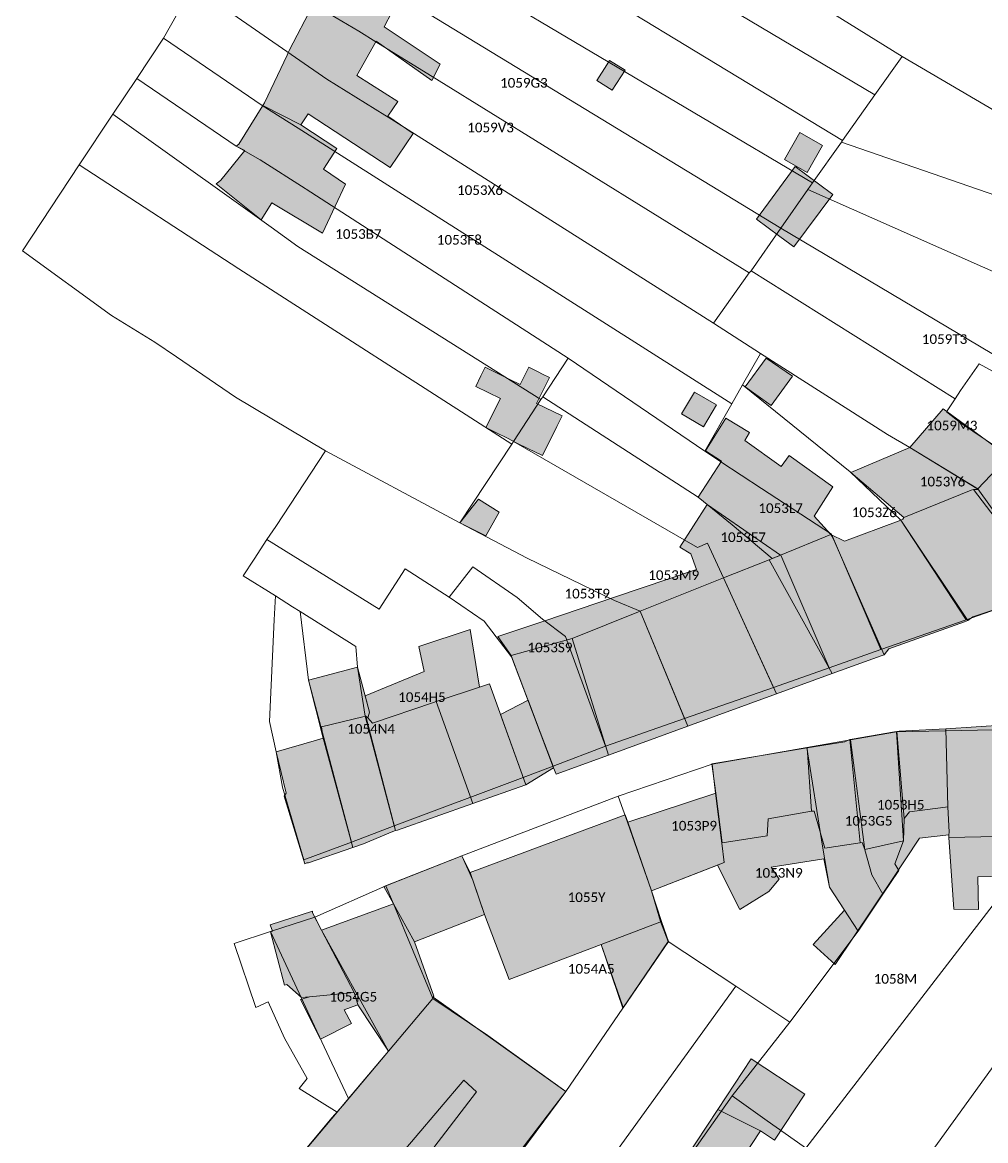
# Model space of a CAD drawing. Header units: metres. Extents: x 113120 to 240396, y 120329 to 242116.
# Drawn here: x 113218.9 to 113298.8, y 121850.8 to 121943.5 of the extents above; entities that cross this region are included whole.
import ezdxf

# ---------------------------------------------------------------- set-up
doc = ezdxf.new("R2010")
doc.units = ezdxf.units.M
doc.header["$LTSCALE"] = 3
for name, color, linetype, lineweight in [('Bpn_CaPa', 78, 'Continuous', 0), ('Bpn_ReBu', 4, 'Continuous', 0), ('Bpt_CaNu', 7, 'Continuous', 0), ('Hachure bâtiment', 11, 'Continuous', 0)]:
    doc.layers.add(name, color=color, linetype=linetype, lineweight=lineweight)
doc.styles.add('Legend', font='')
doc.styles.get('Legend').set_extended_font_data('Calibri')

msp = doc.modelspace()

# ---------------------------------------------------------------- hatches: boundary and pattern name
at = {"layer": 'Hachure bâtiment'}
h = msp.add_hatch(color=256, dxfattribs=at)
h.dxf.hatch_style = 1
h.paths.add_polyline_path([(113275.47, 121991.133), (113275.668, 121991.338), (113276.467, 121990.801), (113276.284, 121987.101), (113275.917, 121987.301), (113274.734, 121985.218), (113273.917, 121985.668), (113272.184, 121982.651), (113275.417, 121980.151), (113274.234, 121978.868), (113272.167, 121980.518), (113270.534, 121977.668), (113273.684, 121974.701), (113271.934, 121972.768), (113267.067, 121977.018), (113265.234, 121974.251), (113269.084, 121971.368), (113267.517, 121969.301), (113263.984, 121971.968), (113263.117, 121970.801), (113261.834, 121971.668), (113259.317, 121967.751), (113259.984, 121967.251), (113257.067, 121961.968), (113260.51, 121959.909), (113259.267, 121957.701), (113256.084, 121959.568), (113255.367, 121957.968), (113256.134, 121957.493), (113255.434, 121956.251), (113258.034, 121954.551), (113256.679, 121952.104), (113256.567, 121951.901), (113254.667, 121953.201), (113253.767, 121951.501), (113256.984, 121949.701), (113256.567, 121949.101), (113258.884, 121947.818), (113257.799, 121946.034), (113256.634, 121944.118), (113251.584, 121947.118), (113250.747, 121945.282), (113250.217, 121945.601), (113248.934, 121943.151), (113253.584, 121940.051), (113252.884, 121938.701), (113248.267, 121941.968), (113246.684, 121939.118), (113250.067, 121936.951), (113249.234, 121935.751), (113251.334, 121934.301), (113249.434, 121931.501), (113242.634, 121935.951), (113242.034, 121935.018), (113238.867, 121936.625), (113239.013, 121936.862), (113240.883, 121940.807), (113240.988, 121941.026), (113241.067, 121941.177), (113243.03, 121944.956), (113243.18, 121945.064), (113245.09, 121948.447), (113245.189, 121949.121), (113247.33, 121952.221), (113249.454, 121956.123), (113249.568, 121956.33), (113249.482, 121956.48), (113251.594, 121959.74), (113253.955, 121963.384), (113253.726, 121963.543), (113256.336, 121967.695), (113255.654, 121968.396), (113255.752, 121968.551), (113255.852, 121968.71), (113259.713, 121974.846), (113259.162, 121975.542), (113261.567, 121973.484), (113264.76, 121978.764), (113264.956, 121979.089), (113267.868, 121976.782), (113270.066, 121980.232), (113270.156, 121980.005), (113271.023, 121981.06), (113268.005, 121984.329), (113268.106, 121984.499), (113271.324, 121990.07), (113271.471, 121990.131), (113272.628, 121989.501), (113274.502, 121991.85)])
h = msp.add_hatch(color=256, dxfattribs=at)
h.dxf.hatch_style = 1
h.paths.add_polyline_path([(113268.917, 121939.551), (113267.834, 121937.901), (113266.567, 121938.701), (113267.399, 121940.001), (113267.634, 121940.368)], flags=17)
h = msp.add_hatch(color=256, dxfattribs=at)
h.dxf.hatch_style = 1
h.paths.add_polyline_path([(113242.034, 121935.018), (113245.017, 121933.051), (113243.917, 121931.351), (113245.734, 121930.118), (113244.869, 121928.283), (113243.817, 121926.051), (113239.617, 121928.551), (113238.734, 121927.151), (113235.021, 121930.131), (113235.221, 121930.301), (113235.39, 121930.436), (113237.384, 121932.904), (113236.669, 121933.249), (113236.892, 121933.417), (113238.867, 121936.625)])
h = msp.add_hatch(color=256, dxfattribs=at)
h.dxf.hatch_style = 1
h.paths.add_polyline_path([(113285.284, 121933.318), (113284.017, 121931.068), (113282.134, 121932.151), (113283.417, 121934.401)])
h = msp.add_hatch(color=256, dxfattribs=at)
h.dxf.hatch_style = 1
h.paths.add_polyline_path([(113282.568, 121925.172), (113282.17, 121925.465), (113281.752, 121925.774), (113279.808, 121927.209), (113283.019, 121931.559), (113284.96, 121930.127), (113286.129, 121929.263), (113282.919, 121924.913)])
h = msp.add_hatch(color=256, dxfattribs=at)
h.dxf.hatch_style = 1
h.paths.add_polyline_path([(113282.792, 121914.176), (113281.017, 121911.751), (113278.884, 121913.301), (113280.617, 121915.668)])
h = msp.add_hatch(color=256, dxfattribs=at)
h.dxf.hatch_style = 1
h.paths.add_polyline_path([(113258.577, 121912.328), (113256.532, 121913.342), (113256.965, 121914.215), (113257.321, 121914.934), (113259.366, 121913.92), (113260.229, 121913.493), (113260.938, 121914.922), (113261.713, 121914.538), (113262.076, 121914.358), (113262.643, 121914.077), (113261.934, 121912.648), (113261.578, 121911.929), (113263.686, 121910.884), (113263.253, 121910.01), (113262.058, 121907.598), (113260.844, 121908.2), (113259.949, 121908.643), (113259.168, 121909.031), (113258.244, 121909.488), (113257.381, 121909.916)])
h = msp.add_hatch(color=256, dxfattribs=at)
h.dxf.hatch_style = 1
h.paths.add_polyline_path([(113276.484, 121911.801), (113275.417, 121909.984), (113273.584, 121911.051), (113274.667, 121912.868)])
h = msp.add_hatch(color=256, dxfattribs=at)
h.dxf.hatch_style = 1
h.paths.add_polyline_path([(113298.14, 121904.82), (113298.075, 121904.86), (113292.534, 121908.268), (113295.29, 121911.471), (113299.894, 121908.105), (113300.235, 121907.801), (113300.464, 121907.596), (113300.538, 121907.336), (113300.336, 121907.125)])
h = msp.add_hatch(color=256, dxfattribs=at)
h.dxf.hatch_style = 1
h.paths.add_polyline_path([(113279.234, 121909.501), (113278.834, 121908.851), (113281.867, 121906.701), (113282.517, 121907.601), (113286.134, 121905.018), (113284.584, 121902.568), (113285.979, 121901.05), (113281.814, 121899.356), (113275.717, 121903.551), (113274.984, 121904.151), (113276.917, 121907.151), (113275.584, 121907.985), (113277.276, 121910.71)])
h = msp.add_hatch(color=256, dxfattribs=at)
h.dxf.hatch_style = 1
h.paths.add_polyline_path([(113298.075, 121904.86), (113298.14, 121904.82), (113298.119, 121904.798), (113297.8, 121904.801), (113297.619, 121904.728), (113292.027, 121902.475), (113287.631, 121906.211), (113292.534, 121908.268)])
h = msp.add_hatch(color=256, dxfattribs=at)
h.dxf.hatch_style = 1
h.paths.add_polyline_path([(113302.892, 121905.648), (113302.727, 121904.479), (113307.902, 121901.129), (113307.711, 121901.053), (113304.338, 121896.531), (113304.192, 121896.447), (113297.8, 121904.801), (113298.119, 121904.798), (113298.14, 121904.82), (113300.336, 121907.125), (113300.538, 121907.336)])
h = msp.add_hatch(color=256, dxfattribs=at)
h.dxf.hatch_style = 1
h.paths.add_polyline_path([(113304.192, 121896.447), (113303.943, 121896.304), (113297.75, 121894.221), (113297.327, 121893.936), (113291.783, 121902.251), (113291.959, 121902.317), (113292.027, 121902.475), (113297.619, 121904.728), (113297.8, 121904.801)])
h = msp.add_hatch(color=256, dxfattribs=at)
h.dxf.hatch_style = 1
h.paths.add_polyline_path([(113258.467, 121902.918), (113257.367, 121900.951), (113255.217, 121902.018), (113256.767, 121903.985)])
h = msp.add_hatch(color=256, dxfattribs=at)
h.dxf.hatch_style = 1
h.paths.add_polyline_path([(113281.814, 121899.356), (113280.87, 121898.969), (113277.074, 121897.452), (113270.17, 121894.694), (113264.516, 121892.435), (113264.231, 121892.347), (113259.466, 121891.026), (113258.375, 121892.588), (113262.251, 121893.898), (113268.034, 121895.852), (113274.834, 121898.151), (113274.367, 121899.451), (113273.467, 121900.018), (113275.717, 121903.551)])
h = msp.add_hatch(color=256, dxfattribs=at)
h.dxf.hatch_style = 1
h.paths.add_polyline_path([(113297.327, 121893.936), (113297.06, 121893.822), (113290.794, 121891.581), (113290.39, 121891.092), (113286.203, 121900.673), (113285.979, 121901.05), (113287.12, 121900.494), (113291.572, 121902.171), (113291.783, 121902.251)])
h = msp.add_hatch(color=256, dxfattribs=at)
h.dxf.hatch_style = 1
h.paths.add_polyline_path([(113286.203, 121900.673), (113290.39, 121891.092), (113290.148, 121890.993), (113286.09, 121889.517), (113280.87, 121898.969), (113281.814, 121899.356), (113285.979, 121901.05)])
h = msp.add_hatch(color=256, dxfattribs=at)
h.dxf.hatch_style = 1
h.paths.add_polyline_path([(113286.09, 121889.517), (113281.475, 121887.838), (113277.074, 121897.452), (113280.87, 121898.969)])
h = msp.add_hatch(color=256, dxfattribs=at)
h.dxf.hatch_style = 1
h.paths.add_polyline_path([(113281.475, 121887.838), (113274.109, 121885.159), (113270.17, 121894.694), (113277.074, 121897.452)])
h = msp.add_hatch(color=256, dxfattribs=at)
h.dxf.hatch_style = 1
h.paths.add_polyline_path([(113274.109, 121885.159), (113267.541, 121882.77), (113264.516, 121892.435), (113270.17, 121894.694)])
h = msp.add_hatch(color=256, dxfattribs=at)
h.dxf.hatch_style = 1
h.paths.add_polyline_path([(113247.614, 121885.941), (113247.734, 121886.318), (113247.366, 121887.675), (113252.245, 121889.708), (113251.802, 121891.768), (113256.057, 121893.179), (113256.855, 121888.408), (113253.43, 121887.257), (113253.257, 121887.199), (113253.043, 121887.127), (113247.967, 121885.421), (113247.591, 121885.868)])
h = msp.add_hatch(color=256, dxfattribs=at)
h.dxf.hatch_style = 1
h.paths.add_polyline_path([(113267.541, 121882.77), (113263.193, 121881.189), (113262.993, 121881.715), (113259.579, 121890.727), (113259.466, 121891.026), (113264.231, 121892.347), (113264.516, 121892.435)])
h = msp.add_hatch(color=256, dxfattribs=at)
h.dxf.hatch_style = 1
h.paths.add_polyline_path([(113247.734, 121886.318), (113247.614, 121885.941), (113247.591, 121885.868), (113247.412, 121885.996), (113247.17, 121885.938), (113243.737, 121885.102), (113243.873, 121884.164), (113242.664, 121888.984), (113246.717, 121890.068)])
h = msp.add_hatch(color=256, dxfattribs=at)
h.dxf.hatch_style = 1
h.paths.add_polyline_path([(113260.52, 121880.776), (113260.688, 121880.31), (113256.299, 121878.753), (113253.257, 121887.199), (113253.43, 121887.257), (113256.855, 121888.408), (113257.668, 121888.682)])
h = msp.add_hatch(color=256, dxfattribs=at)
h.dxf.hatch_style = 1
h.paths.add_polyline_path([(113256.299, 121878.753), (113250.056, 121876.533), (113249.875, 121876.511), (113247.412, 121885.996), (113247.591, 121885.868), (113247.967, 121885.421), (113253.043, 121887.127), (113253.257, 121887.199)])
h = msp.add_hatch(color=256, dxfattribs=at)
h.dxf.hatch_style = 1
h.paths.add_polyline_path([(113260.868, 121887.324), (113262.993, 121881.715), (113260.688, 121880.31), (113260.52, 121880.776), (113258.592, 121886.123)])
h = msp.add_hatch(color=256, dxfattribs=at)
h.dxf.hatch_style = 1
h.paths.add_polyline_path([(113249.875, 121876.511), (113249.667, 121876.424), (113247.224, 121875.405), (113246.341, 121875.099), (113243.873, 121884.164), (113243.737, 121885.102), (113247.17, 121885.938), (113247.412, 121885.996)])
h = msp.add_hatch(color=256, dxfattribs=at)
h.dxf.hatch_style = 1
h.paths.add_polyline_path([(113292.059, 121877.505), (113292.01, 121875.647), (113288.807, 121874.923), (113288.581, 121875.527), (113288.395, 121875.503), (113287.557, 121884.057), (113287.747, 121884.09), (113291.268, 121884.701), (113291.454, 121884.734)])
h = msp.add_hatch(color=256, dxfattribs=at)
h.dxf.hatch_style = 1
h.paths.add_polyline_path([(113295.668, 121878.482), (113295.476, 121878.457), (113292.49, 121878.071), (113292.059, 121877.505), (113291.454, 121884.734), (113291.641, 121884.746), (113295.515, 121884.932)])
h = msp.add_hatch(color=256, dxfattribs=at)
h.dxf.hatch_style = 1
h.paths.add_polyline_path([(113303.358, 121876.105), (113301.076, 121876.055), (113295.765, 121875.938), (113295.759, 121876.142), (113295.777, 121876.373), (113295.668, 121878.482), (113295.515, 121884.932), (113303.054, 121885.44)])
h = msp.add_hatch(color=256, dxfattribs=at)
h.dxf.hatch_style = 1
h.paths.add_polyline_path([(113246.341, 121875.099), (113242.679, 121873.831), (113242.525, 121873.822), (113242.368, 121873.762), (113240.647, 121879.353), (113240.806, 121879.6), (113239.992, 121883.032), (113243.336, 121883.996), (113243.609, 121884.082), (113243.873, 121884.164)])
h = msp.add_hatch(color=256, dxfattribs=at)
h.dxf.hatch_style = 1
h.paths.add_polyline_path([(113288.395, 121875.503), (113288.21, 121875.474), (113285.479, 121875.042), (113284.608, 121878.123), (113284.38, 121878.122), (113284.001, 121883.363), (113287.139, 121883.873), (113287.357, 121883.969), (113287.557, 121884.057)])
h = msp.add_hatch(color=256, dxfattribs=at)
h.dxf.hatch_style = 1
h.paths.add_polyline_path([(113284.38, 121878.122), (113280.783, 121877.479), (113280.708, 121876.083), (113276.958, 121875.482), (113276.43, 121879.604), (113276.121, 121882.044), (113284.001, 121883.363)])
h = msp.add_hatch(color=256, dxfattribs=at)
h.dxf.hatch_style = 1
h.paths.add_polyline_path([(113276.958, 121875.482), (113280.708, 121876.083), (113280.783, 121877.479), (113284.38, 121878.122), (113284.608, 121878.123), (113285.479, 121875.042), (113288.21, 121875.474), (113288.395, 121875.503), (113288.581, 121875.527), (113288.807, 121874.923), (113292.01, 121875.647), (113292.059, 121877.505), (113292.49, 121878.071), (113295.476, 121878.457), (113295.668, 121878.482), (113295.777, 121876.373), (113295.759, 121876.142), (113293.334, 121875.868), (113291.02, 121872.366), (113286.336, 121865.395), (113284.517, 121867.051), (113287.117, 121869.901), (113285.867, 121871.801), (113285.384, 121874.168), (113281.017, 121873.468), (113281.684, 121872.468), (113280.834, 121871.451), (113278.434, 121869.968), (113276.567, 121873.651), (113271.107, 121871.521), (113269.132, 121877.201), (113276.43, 121879.604)])
h = msp.add_hatch(color=256, dxfattribs=at)
h.dxf.hatch_style = 1
h.paths.add_polyline_path([(113269.132, 121877.201), (113271.107, 121871.521), (113271.924, 121868.978), (113266.934, 121867.068), (113259.317, 121864.151), (113257.267, 121869.551), (113256.067, 121873.018), (113268.917, 121877.818)])
h = msp.add_hatch(color=256, dxfattribs=at)
h.dxf.hatch_style = 1
h.paths.add_polyline_path([(113301.245, 121872.765), (113298.167, 121872.668), (113298.234, 121869.951), (113296.167, 121870.001), (113295.765, 121875.938), (113301.076, 121876.055)])
h = msp.add_hatch(color=256, dxfattribs=at)
h.dxf.hatch_style = 1
h.paths.add_polyline_path([(113256.067, 121873.018), (113257.267, 121869.551), (113251.467, 121867.268), (113249.713, 121870.432), (113248.917, 121871.868), (113255.384, 121874.401)])
h = msp.add_hatch(color=256, dxfattribs=at)
h.dxf.hatch_style = 1
h.paths.add_polyline_path([(113243.748, 121868.236), (113246.459, 121863.069), (113242.746, 121862.726), (113242.079, 121862.664), (113240.859, 121863.754), (113240.675, 121863.679), (113239.522, 121868.119), (113239.68, 121868.17), (113239.495, 121868.701), (113242.984, 121869.828), (113242.993, 121869.674)])
h = msp.add_hatch(color=256, dxfattribs=at)
h.dxf.hatch_style = 1
h.paths.add_polyline_path([(113251.467, 121867.268), (113253.054, 121862.767), (113253.014, 121862.679), (113252.974, 121862.591), (113249.302, 121858.217), (113246.754, 121862.069), (113246.747, 121862.08), (113246.459, 121863.069), (113243.748, 121868.236), (113249.713, 121870.432)])
h = msp.add_hatch(color=256, dxfattribs=at)
h.dxf.hatch_style = 1
h.paths.add_polyline_path([(113272.517, 121867.318), (113268.767, 121861.801), (113268.698, 121861.999), (113266.934, 121867.068), (113271.924, 121868.978)])
h = msp.add_hatch(color=256, dxfattribs=at)
h.dxf.hatch_style = 1
h.paths.add_polyline_path([(113249.92, 121842.535), (113250.15, 121842.279), (113250.325, 121842.648), (113253.92, 121847.337), (113252.216, 121848.786), (113253.061, 121850.226), (113256.583, 121854.834), (113255.541, 121855.811), (113249.482, 121848.667), (113247.015, 121845.164), (113246.784, 121844.968), (113246.61, 121844.801), (113249.7, 121842.631)], flags=16)
h.paths.add_polyline_path([(113249.302, 121858.217), (113252.974, 121862.591), (113253.014, 121862.679), (113258.228, 121858.982), (113263.916, 121854.929), (113263.996, 121854.872), (113257.182, 121845.669), (113256.733, 121845.411), (113255.986, 121844.506), (113253.969, 121841.814), (113252.845, 121840.357), (113249.459, 121836.41), (113244.179, 121839.976), (113241.692, 121836.846), (113235.069, 121841.077), (113234.942, 121841.158), (113235.117, 121841.351), (113235.311, 121841.58), (113241.291, 121848.702), (113244.615, 121852.719), (113245.513, 121853.704)])
h = msp.add_hatch(color=256, dxfattribs=at)
h.dxf.hatch_style = 1
h.paths.add_polyline_path([(113246.754, 121862.069), (113246.672, 121862.037), (113245.614, 121861.629), (113246.219, 121860.504), (113243.667, 121859.198), (113242.011, 121862.505), (113242.746, 121862.726), (113246.459, 121863.069), (113246.747, 121862.08)])
h = msp.add_hatch(color=256, dxfattribs=at)
h.dxf.hatch_style = 1
h.paths.add_polyline_path([(113276.6, 121853.388), (113279.369, 121857.591), (113283.822, 121854.658), (113281.309, 121850.845), (113280.144, 121851.612)])
h = msp.add_hatch(color=256, dxfattribs=at)
h.dxf.hatch_style = 1
h.paths.add_polyline_path([(113259.087, 121842.066), (113257.144, 121839.559), (113255.641, 121840.762), (113255.467, 121840.901), (113255.288, 121841.004), (113253.969, 121841.814), (113255.986, 121844.506)], flags=17)
h.paths.add_polyline_path([(113249.92, 121842.535), (113250.15, 121842.279), (113250.325, 121842.648), (113253.92, 121847.337), (113252.216, 121848.786), (113253.061, 121850.226), (113256.583, 121854.834), (113255.541, 121855.811), (113249.482, 121848.667), (113247.015, 121845.164), (113246.784, 121844.968), (113246.61, 121844.801), (113249.7, 121842.631)], flags=16)
h = msp.add_hatch(color=256, dxfattribs=at)
h.dxf.hatch_style = 1
h.paths.add_polyline_path([(113280.144, 121851.612), (113277.15, 121847.066), (113273.862, 121849.233), (113276.601, 121853.388)])

# ---------------------------------------------------------------- linework, layer by layer
at = {"layer": 'Bpn_CaPa'}
for points in [[(113287.941, 121949.406), (113292.63, 121957.782), (113299.218, 121969.55), (113302.954, 121967.517), (113307.99, 121964.776), (113316.031, 121960.395), (113323.166, 121956.437), (113329.255, 121953.178), (113335.113, 121950.048), (113340.699, 121947.065), (113344.608, 121944.979), (113333.518, 121929.967), (113329.768, 121924.968), (113326.118, 121920.1), (113321.978, 121922.673), (113321.261, 121923.125), (113324.372, 121928.08), (113315.988, 121933.345), (113312.877, 121928.391), (113291.883, 121940.699), (113285.34, 121944.747), (113287.941, 121949.406)], [(113243.612, 121965.015), (113245.488, 121968.311), (113253.726, 121963.542), (113256.997, 121961.817), (113259.771, 121960.353), (113260.535, 121959.95), (113285.34, 121944.747), (113291.883, 121940.699), (113289.635, 121937.519), (113256.101, 121957.433), (113255.325, 121957.83), (113251.595, 121959.739), (113243.612, 121965.015)], [(113243.612, 121965.015), (113251.595, 121959.739), (113255.325, 121957.83), (113256.101, 121957.433), (113289.635, 121937.519), (113286.955, 121933.728), (113256.685, 121952.1), (113254.677, 121953.217), (113249.455, 121956.122), (113241.264, 121960.89), (113243.612, 121965.015)], [(113239.32, 121957.475), (113241.264, 121960.89), (113249.455, 121956.122), (113254.677, 121953.217), (113256.685, 121952.1), (113286.955, 121933.728), (113286.862, 121933.596), (113284.465, 121930.205), (113257.006, 121946.506), (113255.796, 121947.225), (113247.329, 121952.258), (113239.32, 121957.475)], [(113239.32, 121957.475), (113247.329, 121952.258), (113255.796, 121947.225), (113257.006, 121946.506), (113284.465, 121930.205), (113284.074, 121929.653), (113281.822, 121926.467), (113250.768, 121945.35), (113249.071, 121946.269), (113248.378, 121946.642), (113245.076, 121948.418), (113237.02, 121953.434), (113239.32, 121957.475)], [(113235.188, 121950.216), (113237.02, 121953.434), (113245.076, 121948.418), (113248.378, 121946.642), (113249.071, 121946.269), (113250.768, 121945.35), (113281.822, 121926.467), (113279.382, 121922.93), (113279.205, 121922.765), (113253.496, 121938.664), (113248.236, 121941.917), (113246.828, 121942.787), (113243.091, 121945.012), (113235.188, 121950.216)], [(113235.188, 121950.216), (113243.091, 121945.012), (113246.828, 121942.787), (113248.236, 121941.917), (113253.496, 121938.664), (113279.205, 121922.765), (113276.241, 121918.576), (113249.258, 121935.665), (113248.993, 121935.83), (113244.198, 121938.811), (113233.081, 121946.523), (113235.188, 121950.216)], [(113277.769, 121911.888), (113241.799, 121934.739), (113238.827, 121936.628), (113230.634, 121942.213), (113233.081, 121946.523), (113244.198, 121938.811), (113248.993, 121935.83), (113249.258, 121935.665), (113276.241, 121918.576), (113280.152, 121916.076), (113278.665, 121913.46), (113277.769, 121911.888)], [(113277.769, 121911.888), (113275.53, 121907.954), (113264.185, 121915.667), (113242.483, 121929.697), (113242.388, 121929.758), (113238.657, 121932.119), (113236.67, 121933.248), (113228.422, 121938.88), (113230.634, 121942.213), (113238.827, 121936.628), (113241.799, 121934.739), (113277.769, 121911.888)], [(113321.978, 121922.673), (113319.298, 121918.721), (113312.765, 121922.866), (113311.656, 121923.57), (113310.051, 121924.588), (113308.82, 121925.369), (113307.168, 121926.417), (113307.251, 121926.533), (113286.862, 121933.596), (113286.955, 121933.728), (113289.635, 121937.519), (113291.883, 121940.699), (113312.877, 121928.391), (113314.317, 121927.484), (113321.261, 121923.125), (113321.978, 121922.673)], [(113261.941, 121912.252), (113241.768, 121924.933), (113239.558, 121926.532), (113236.479, 121928.76), (113226.454, 121935.914), (113228.422, 121938.88), (113236.67, 121933.248), (113238.657, 121932.119), (113242.388, 121929.758), (113242.483, 121929.697), (113264.185, 121915.667), (113262.083, 121912.467), (113261.941, 121912.252)], [(113259.657, 121908.774), (113259.515, 121908.559), (113236.895, 121923.087), (113223.662, 121931.706), (113226.454, 121935.914), (113236.479, 121928.76), (113239.558, 121926.532), (113241.768, 121924.933), (113261.941, 121912.252), (113259.657, 121908.774)], [(113284.074, 121929.653), (113284.465, 121930.205), (113286.862, 121933.596), (113307.251, 121926.533), (113307.168, 121926.417), (113308.82, 121925.369), (113310.051, 121924.588), (113311.656, 121923.57), (113312.765, 121922.866), (113319.298, 121918.721), (113316.712, 121914.909), (113310.282, 121919.261), (113307.402, 121920.965), (113306.559, 121921.463), (113304.831, 121922.486), (113303.868, 121920.9), (113284.074, 121929.653)], [(113259.515, 121908.559), (113255.218, 121902.017), (113244.085, 121908), (113236.618, 121912.45), (113231.722, 121915.796), (113229.922, 121916.996), (113226.336, 121919.209), (113218.94, 121924.588), (113223.662, 121931.706), (113236.895, 121923.087), (113259.515, 121908.559)], [(113284.074, 121929.653), (113303.868, 121920.9), (113304.831, 121922.486), (113306.559, 121921.463), (113307.402, 121920.965), (113310.282, 121919.261), (113316.712, 121914.909), (113314.171, 121911.16), (113307.631, 121915.285), (113305.675, 121916.418), (113304.527, 121917.084), (113302.199, 121918.451), (113300.512, 121915.97), (113300.218, 121915.533), (113281.822, 121926.467), (113284.074, 121929.653)], [(113314.171, 121911.16), (113311.508, 121907.234), (113304.012, 121912.096), (113303.037, 121912.613), (113298.282, 121915.199), (113296.737, 121912.986), (113296.28, 121912.301), (113279.382, 121922.93), (113281.822, 121926.467), (113300.218, 121915.533), (113300.512, 121915.97), (113302.199, 121918.451), (113304.527, 121917.084), (113305.675, 121916.418), (113307.631, 121915.285), (113314.171, 121911.16)], [(113276.241, 121918.576), (113279.205, 121922.765), (113279.382, 121922.93), (113296.28, 121912.301), (113295.567, 121911.215), (113296.735, 121910.324), (113300.735, 121907.605), (113303.389, 121905.814), (113302.578, 121904.576), (113307.515, 121901.345), (113304.193, 121896.446), (113298.163, 121904.842), (113292.535, 121908.267), (113290.672, 121909.351), (113280.152, 121916.076), (113276.241, 121918.576)], [(113264.185, 121915.667), (113275.53, 121907.954), (113276.869, 121907.077), (113280.221, 121904.876), (113286.028, 121901.083), (113290.135, 121891.51), (113285.835, 121890.001), (113281.818, 121899.347), (113281.124, 121899.072), (113277.787, 121901.847), (113274.985, 121904.15), (113262.083, 121912.467), (113264.185, 121915.667)], [(113297.203, 121893.992), (113291.784, 121902.25), (113287.585, 121906.25), (113278.665, 121913.46), (113280.152, 121916.076), (113290.672, 121909.351), (113292.535, 121908.267), (113298.163, 121904.842), (113304.193, 121896.446), (113297.203, 121893.992)], [(113311.508, 121907.234), (113307.515, 121901.345), (113302.578, 121904.576), (113303.389, 121905.814), (113300.735, 121907.605), (113296.735, 121910.324), (113295.567, 121911.215), (113296.28, 121912.301), (113296.737, 121912.986), (113298.282, 121915.199), (113303.037, 121912.613), (113304.012, 121912.096), (113311.508, 121907.234)], [(113277.769, 121911.888), (113278.665, 121913.46), (113287.585, 121906.25), (113291.784, 121902.25), (113297.203, 121893.992), (113290.135, 121891.51), (113286.028, 121901.083), (113280.221, 121904.876), (113276.869, 121907.077), (113275.53, 121907.954), (113277.769, 121911.888)], [(113261.941, 121912.252), (113262.083, 121912.467), (113274.985, 121904.15), (113277.787, 121901.847), (113281.124, 121899.072), (113281.818, 121899.347), (113285.835, 121890.001), (113281.226, 121888.382), (113277.074, 121897.452), (113275.763, 121900.334), (113274.908, 121899.981), (113259.657, 121908.774), (113261.941, 121912.252)], [(113259.515, 121908.559), (113259.657, 121908.774), (113274.908, 121899.981), (113275.763, 121900.334), (113277.074, 121897.452), (113281.226, 121888.382), (113273.848, 121885.792), (113270.171, 121894.693), (113268.039, 121895.592), (113260.789, 121899.083), (113255.218, 121902.017), (113259.515, 121908.559)], [(113254.335, 121895.867), (113250.673, 121898.202), (113248.532, 121894.858), (113239.213, 121900.642), (113239.945, 121901.715), (113244.085, 121908), (113255.218, 121902.017), (113260.789, 121899.083), (113268.039, 121895.592), (113270.171, 121894.693), (113273.848, 121885.792), (113267.3, 121883.492), (113263.981, 121892.6), (113262.074, 121894.031), (113259.975, 121895.82), (113256.286, 121898.386), (113254.335, 121895.867)], [(113254.335, 121895.867), (113257.22, 121893.883), (113259.508, 121890.915), (113260.809, 121887.48), (113262.945, 121881.844), (113260.465, 121880.916), (113249.774, 121876.891), (113247.354, 121885.982), (113246.718, 121890.067), (113246.585, 121891.767), (113241.984, 121894.668), (113241.342, 121895.07), (113239.918, 121895.967), (113237.261, 121897.641), (113238.16, 121899.006), (113239.213, 121900.642), (113248.532, 121894.858), (113250.673, 121898.202), (113254.335, 121895.867)], [(113254.335, 121895.867), (113256.286, 121898.386), (113259.975, 121895.82), (113262.074, 121894.031), (113263.981, 121892.6), (113267.3, 121883.492), (113262.945, 121881.844), (113260.809, 121887.48), (113259.508, 121890.915), (113257.22, 121893.883), (113254.335, 121895.867)], [(113239.918, 121895.967), (113241.342, 121895.07), (113241.984, 121894.668), (113242.665, 121888.983), (113243.944, 121884.185), (113246.22, 121875.554), (113242.274, 121874.07), (113240.52, 121880.119), (113239.993, 121883.031), (113239.418, 121885.55), (113239.818, 121893.974), (113239.918, 121895.967)], [(113241.984, 121894.668), (113246.585, 121891.767), (113246.718, 121890.067), (113247.354, 121885.982), (113249.774, 121876.891), (113246.22, 121875.554), (113243.944, 121884.185), (113242.665, 121888.983), (113241.984, 121894.668)], [(113277.801, 121854.5), (113282.568, 121860.633), (113288.253, 121868.177), (113290.276, 121871.239), (113291.628, 121873.182), (113291.29, 121873.752), (113292, 121875.646), (113291.419, 121884.697), (113300.823, 121884.882), (113301.077, 121876.054), (113301.268, 121872.717), (113299.174, 121869.989), (113283.9, 121850.167), (113283.692, 121850.339), (113280.7, 121852.442), (113277.801, 121854.5)], [(113283.9, 121850.167), (113299.174, 121869.989), (113301.268, 121872.717), (113301.077, 121876.054), (113300.823, 121884.882), (113310.844, 121885.079), (113317.018, 121884.35), (113311.887, 121876.265), (113311.718, 121875.944), (113310.509, 121874.028), (113308.035, 121869.917), (113305.984, 121866.851), (113300.018, 121857.733), (113290.935, 121845.167), (113289.304, 121846.328), (113285.807, 121848.821), (113283.9, 121850.167)], [(113291.419, 121884.697), (113292, 121875.646), (113291.29, 121873.752), (113291.628, 121873.182), (113290.276, 121871.239), (113289.37, 121872.833), (113288.808, 121874.922), (113287.604, 121884.026), (113291.419, 121884.697)], [(113284, 121883.391), (113287.604, 121884.026), (113288.808, 121874.922), (113289.37, 121872.833), (113290.276, 121871.239), (113288.253, 121868.177), (113285.868, 121871.8), (113285.298, 121875.217), (113284, 121883.391)], [(113278.091, 121863.598), (113272.501, 121867.3), (113271.866, 121868.954), (113271.108, 121871.52), (113277.13, 121873.858), (113276.931, 121875.452), (113276.427, 121879.603), (113276.128, 121882.006), (113284, 121883.391), (113285.298, 121875.217), (113285.868, 121871.8), (113288.253, 121868.177), (113282.568, 121860.633), (113278.091, 121863.598)], [(113271.108, 121871.52), (113269.125, 121877.198), (113268.345, 121879.352), (113276.128, 121882.006), (113276.427, 121879.603), (113276.931, 121875.452), (113277.13, 121873.858), (113271.108, 121871.52)], [(113268.727, 121861.786), (113266.935, 121867.067), (113259.318, 121864.15), (113257.268, 121869.55), (113256.28, 121872.403), (113255.385, 121874.4), (113268.345, 121879.352), (113269.125, 121877.198), (113271.108, 121871.52), (113271.866, 121868.954), (113272.501, 121867.3), (113268.727, 121861.786)], [(113268.727, 121861.786), (113264.006, 121854.864), (113257.549, 121859.524), (113252.975, 121862.59), (113249.714, 121870.431), (113249.089, 121871.934), (113255.385, 121874.4), (113256.28, 121872.403), (113257.268, 121869.55), (113259.318, 121864.15), (113266.935, 121867.067), (113268.727, 121861.786)], [(113245.981, 121854.279), (113249.303, 121858.216), (113248.57, 121859.514), (113243.748, 121868.235), (113243.18, 121869.318), (113249.089, 121871.934), (113249.714, 121870.431), (113252.975, 121862.59), (113257.549, 121859.524), (113264.006, 121854.864), (113254.347, 121842.303), (113247.465, 121833.155), (113242.475, 121825.936), (113229.786, 121833.33), (113234.943, 121841.157), (113245.049, 121853.145), (113245.981, 121854.279)], [(113245.981, 121854.279), (113244.368, 121857.689), (113243.158, 121860.295), (113239.517, 121868.134), (113243.18, 121869.318), (113243.748, 121868.235), (113248.57, 121859.514), (113249.303, 121858.216), (113245.981, 121854.279)], [(113245.981, 121854.279), (113245.049, 121853.145), (113241.905, 121855.115), (113242.563, 121855.939), (113240.677, 121859.281), (113239.333, 121862.305), (113238.291, 121861.838), (113236.496, 121867.137), (113239.517, 121868.134), (113243.158, 121860.295), (113244.368, 121857.689), (113245.981, 121854.279)], [(113268.727, 121861.786), (113272.501, 121867.3), (113278.091, 121863.598), (113256.455, 121833.659), (113256.162, 121833.239), (113254.637, 121830.912), (113248.877, 121822.206), (113242.475, 121825.936), (113247.465, 121833.155), (113254.347, 121842.303), (113264.006, 121854.864), (113268.727, 121861.786)], [(113277.801, 121854.5), (113274.318, 121849.567), (113263.871, 121835.381), (113261.306, 121831.601), (113258.738, 121828), (113253.025, 121819.791), (113248.877, 121822.206), (113254.637, 121830.912), (113256.162, 121833.239), (113256.455, 121833.659), (113278.091, 121863.598), (113282.568, 121860.633), (113277.801, 121854.5)], [(113305.901, 121853.8), (113283.007, 121822.695), (113281.204, 121819.832), (113272.563, 121808.409), (113265.341, 121812.586), (113274.413, 121825.277), (113279.261, 121831.663), (113289.304, 121846.328), (113290.935, 121845.167), (113300.018, 121857.733), (113305.901, 121853.8)], [(113277.801, 121854.5), (113280.7, 121852.442), (113283.692, 121850.339), (113283.9, 121850.167), (113285.807, 121848.821), (113283.185, 121845.2), (113275.018, 121833.99), (113272.755, 121830.884), (113267.297, 121823.414), (113261.125, 121815.072), (113257.702, 121817.069), (113253.025, 121819.791), (113258.738, 121828), (113261.306, 121831.601), (113263.871, 121835.381), (113274.318, 121849.567), (113277.801, 121854.5)]]:
    msp.add_lwpolyline(points, close=True, dxfattribs=at)
at = {"layer": 'Bpn_ReBu'}
msp.add_lwpolyline([(113250.217, 121945.601), (113248.934, 121943.151), (113253.584, 121940.051), (113252.884, 121938.701), (113248.267, 121941.968), (113246.684, 121939.118), (113250.067, 121936.951), (113249.234, 121935.751), (113251.334, 121934.301), (113249.434, 121931.501), (113242.634, 121935.951), (113242.034, 121935.018), (113238.867, 121936.625), (113239.013, 121936.862), (113240.883, 121940.807), (113240.988, 121941.026), (113241.067, 121941.177), (113243.03, 121944.956)], dxfattribs=at)
for points in [[(113268.917, 121939.551), (113267.834, 121937.901), (113266.567, 121938.701), (113267.399, 121940.001), (113267.634, 121940.368), (113268.917, 121939.551)], [(113242.034, 121935.018), (113245.017, 121933.051), (113243.917, 121931.351), (113245.734, 121930.118), (113244.869, 121928.283), (113243.817, 121926.051), (113239.617, 121928.551), (113238.734, 121927.151), (113235.021, 121930.131), (113235.221, 121930.301), (113235.39, 121930.436), (113237.384, 121932.904), (113236.669, 121933.249), (113236.892, 121933.417), (113238.867, 121936.625), (113242.034, 121935.018)], [(113285.284, 121933.318), (113284.017, 121931.068), (113282.134, 121932.151), (113283.417, 121934.401), (113285.284, 121933.318)], [(113282.568, 121925.172), (113282.17, 121925.465), (113281.752, 121925.774), (113279.808, 121927.209), (113283.019, 121931.559), (113284.96, 121930.127), (113286.129, 121929.263), (113282.919, 121924.913), (113282.568, 121925.172)], [(113282.792, 121914.176), (113281.017, 121911.751), (113278.884, 121913.301), (113280.617, 121915.668), (113282.792, 121914.176)], [(113258.577, 121912.328), (113256.532, 121913.342), (113256.965, 121914.215), (113257.321, 121914.934), (113259.366, 121913.92), (113260.229, 121913.493), (113260.938, 121914.922), (113261.713, 121914.538), (113262.076, 121914.358), (113262.643, 121914.077), (113261.934, 121912.648), (113261.578, 121911.929), (113263.686, 121910.884), (113263.253, 121910.01), (113262.058, 121907.598), (113260.844, 121908.2), (113259.949, 121908.643), (113259.168, 121909.031), (113258.244, 121909.488), (113257.381, 121909.916), (113258.577, 121912.328)], [(113276.484, 121911.801), (113275.417, 121909.984), (113273.584, 121911.051), (113274.667, 121912.868), (113276.484, 121911.801)], [(113298.14, 121904.82), (113298.075, 121904.86), (113292.534, 121908.268), (113295.29, 121911.471), (113299.894, 121908.105), (113300.235, 121907.801), (113300.464, 121907.596), (113300.538, 121907.336), (113300.336, 121907.125), (113298.14, 121904.82)], [(113279.234, 121909.501), (113278.834, 121908.851), (113281.867, 121906.701), (113282.517, 121907.601), (113286.134, 121905.018), (113284.584, 121902.568), (113285.979, 121901.05), (113281.814, 121899.356), (113275.717, 121903.551), (113274.984, 121904.151), (113276.917, 121907.151), (113275.584, 121907.985), (113277.276, 121910.71), (113279.234, 121909.501)], [(113298.075, 121904.86), (113298.14, 121904.82), (113298.119, 121904.798), (113297.8, 121904.801), (113297.619, 121904.728), (113292.027, 121902.475), (113287.631, 121906.211), (113292.534, 121908.268), (113298.075, 121904.86)], [(113302.892, 121905.648), (113302.727, 121904.479), (113307.902, 121901.129), (113307.711, 121901.053), (113304.338, 121896.531), (113304.192, 121896.447), (113297.8, 121904.801), (113298.119, 121904.798), (113298.14, 121904.82), (113300.336, 121907.125), (113300.538, 121907.336), (113302.892, 121905.648)], [(113304.192, 121896.447), (113303.943, 121896.304), (113297.75, 121894.221), (113297.327, 121893.936), (113291.783, 121902.251), (113291.959, 121902.317), (113292.027, 121902.475), (113297.619, 121904.728), (113297.8, 121904.801), (113304.192, 121896.447)], [(113258.467, 121902.918), (113257.367, 121900.951), (113255.217, 121902.018), (113256.767, 121903.985), (113258.467, 121902.918)], [(113281.814, 121899.356), (113280.87, 121898.969), (113277.074, 121897.452), (113270.17, 121894.694), (113264.516, 121892.435), (113264.231, 121892.347), (113259.466, 121891.026), (113258.375, 121892.588), (113262.251, 121893.898), (113268.034, 121895.852), (113274.834, 121898.151), (113274.367, 121899.451), (113273.467, 121900.018), (113275.717, 121903.551), (113281.814, 121899.356)], [(113297.327, 121893.936), (113297.06, 121893.822), (113290.794, 121891.581), (113290.39, 121891.092), (113286.203, 121900.673), (113285.979, 121901.05), (113287.12, 121900.494), (113291.572, 121902.171), (113291.783, 121902.251), (113297.327, 121893.936)], [(113286.203, 121900.673), (113290.39, 121891.092), (113290.148, 121890.993), (113286.09, 121889.517), (113280.87, 121898.969), (113281.814, 121899.356), (113285.979, 121901.05), (113286.203, 121900.673)], [(113286.09, 121889.517), (113281.475, 121887.838), (113277.074, 121897.452), (113280.87, 121898.969), (113286.09, 121889.517)], [(113281.475, 121887.838), (113274.109, 121885.159), (113270.17, 121894.694), (113277.074, 121897.452), (113281.475, 121887.838)], [(113274.109, 121885.159), (113267.541, 121882.77), (113264.516, 121892.435), (113270.17, 121894.694), (113274.109, 121885.159)], [(113247.614, 121885.941), (113247.734, 121886.318), (113247.366, 121887.675), (113252.245, 121889.708), (113251.802, 121891.768), (113256.057, 121893.179), (113256.855, 121888.408), (113253.43, 121887.257), (113253.257, 121887.199), (113253.043, 121887.127), (113247.967, 121885.421), (113247.591, 121885.868), (113247.614, 121885.941)], [(113267.541, 121882.77), (113263.193, 121881.189), (113262.993, 121881.715), (113259.579, 121890.727), (113259.466, 121891.026), (113264.231, 121892.347), (113264.516, 121892.435), (113267.541, 121882.77)], [(113247.734, 121886.318), (113247.614, 121885.941), (113247.591, 121885.868), (113247.412, 121885.996), (113247.17, 121885.938), (113243.737, 121885.102), (113243.873, 121884.164), (113242.664, 121888.984), (113246.717, 121890.068), (113247.734, 121886.318)], [(113260.52, 121880.776), (113260.688, 121880.31), (113256.299, 121878.753), (113253.257, 121887.199), (113253.43, 121887.257), (113256.855, 121888.408), (113257.668, 121888.682), (113260.52, 121880.776)], [(113256.299, 121878.753), (113250.056, 121876.533), (113249.875, 121876.511), (113247.412, 121885.996), (113247.591, 121885.868), (113247.967, 121885.421), (113253.043, 121887.127), (113253.257, 121887.199), (113256.299, 121878.753)], [(113260.868, 121887.324), (113262.993, 121881.715), (113260.688, 121880.31), (113260.52, 121880.776), (113258.592, 121886.123), (113260.868, 121887.324)], [(113249.875, 121876.511), (113249.667, 121876.424), (113247.224, 121875.405), (113246.341, 121875.099), (113243.873, 121884.164), (113243.737, 121885.102), (113247.17, 121885.938), (113247.412, 121885.996), (113249.875, 121876.511)], [(113292.059, 121877.505), (113292.01, 121875.647), (113288.807, 121874.923), (113288.581, 121875.527), (113288.395, 121875.503), (113287.557, 121884.057), (113287.747, 121884.09), (113291.268, 121884.701), (113291.454, 121884.734), (113292.059, 121877.505)], [(113295.668, 121878.482), (113295.476, 121878.457), (113292.49, 121878.071), (113292.059, 121877.505), (113291.454, 121884.734), (113291.641, 121884.746), (113295.515, 121884.932), (113295.668, 121878.482)], [(113303.358, 121876.105), (113301.076, 121876.055), (113295.765, 121875.938), (113295.759, 121876.142), (113295.777, 121876.373), (113295.668, 121878.482), (113295.515, 121884.932), (113303.054, 121885.44), (113303.358, 121876.105)], [(113246.341, 121875.099), (113242.679, 121873.831), (113242.525, 121873.822), (113242.368, 121873.762), (113240.647, 121879.353), (113240.806, 121879.6), (113239.992, 121883.032), (113243.336, 121883.996), (113243.609, 121884.082), (113243.873, 121884.164), (113246.341, 121875.099)], [(113288.395, 121875.503), (113288.21, 121875.474), (113285.479, 121875.042), (113284.608, 121878.123), (113284.38, 121878.122), (113284.001, 121883.363), (113287.139, 121883.873), (113287.357, 121883.969), (113287.557, 121884.057), (113288.395, 121875.503)], [(113284.38, 121878.122), (113280.783, 121877.479), (113280.708, 121876.083), (113276.958, 121875.482), (113276.43, 121879.604), (113276.121, 121882.044), (113284.001, 121883.363), (113284.38, 121878.122)], [(113276.958, 121875.482), (113280.708, 121876.083), (113280.783, 121877.479), (113284.38, 121878.122), (113284.608, 121878.123), (113285.479, 121875.042), (113288.21, 121875.474), (113288.395, 121875.503), (113288.581, 121875.527), (113288.807, 121874.923), (113292.01, 121875.647), (113292.059, 121877.505), (113292.49, 121878.071), (113295.476, 121878.457), (113295.668, 121878.482), (113295.777, 121876.373), (113295.759, 121876.142), (113293.334, 121875.868), (113291.02, 121872.366), (113286.336, 121865.395), (113284.517, 121867.051), (113287.117, 121869.901), (113285.867, 121871.801), (113285.384, 121874.168), (113281.017, 121873.468), (113281.684, 121872.468), (113280.834, 121871.451), (113278.434, 121869.968), (113276.567, 121873.651), (113271.107, 121871.521), (113269.132, 121877.201), (113276.43, 121879.604), (113276.958, 121875.482)], [(113269.132, 121877.201), (113271.107, 121871.521), (113271.924, 121868.978), (113266.934, 121867.068), (113259.317, 121864.151), (113257.267, 121869.551), (113256.067, 121873.018), (113268.917, 121877.818), (113269.132, 121877.201)], [(113301.245, 121872.765), (113298.167, 121872.668), (113298.234, 121869.951), (113296.167, 121870.001), (113295.765, 121875.938), (113301.076, 121876.055), (113301.245, 121872.765)], [(113256.067, 121873.018), (113257.267, 121869.551), (113251.467, 121867.268), (113249.713, 121870.432), (113248.917, 121871.868), (113255.384, 121874.401), (113256.067, 121873.018)], [(113243.748, 121868.236), (113246.459, 121863.069), (113242.746, 121862.726), (113242.079, 121862.664), (113240.859, 121863.754), (113240.675, 121863.679), (113239.522, 121868.119), (113239.68, 121868.17), (113239.495, 121868.701), (113242.984, 121869.828), (113242.993, 121869.674), (113243.748, 121868.236)], [(113251.467, 121867.268), (113253.054, 121862.767), (113253.014, 121862.679), (113252.974, 121862.591), (113249.302, 121858.217), (113246.754, 121862.069), (113246.747, 121862.08), (113246.459, 121863.069), (113243.748, 121868.236), (113249.713, 121870.432), (113251.467, 121867.268)], [(113272.517, 121867.318), (113268.767, 121861.801), (113268.698, 121861.999), (113266.934, 121867.068), (113271.924, 121868.978), (113272.517, 121867.318)], [(113249.302, 121858.217), (113252.974, 121862.591), (113253.014, 121862.679), (113258.228, 121858.982), (113263.916, 121854.929), (113263.996, 121854.872), (113257.182, 121845.669), (113256.733, 121845.411), (113255.986, 121844.506), (113253.969, 121841.814), (113252.845, 121840.357), (113249.459, 121836.41), (113244.179, 121839.976), (113241.692, 121836.846), (113235.069, 121841.077), (113234.942, 121841.158), (113235.117, 121841.351), (113235.311, 121841.58), (113241.291, 121848.702), (113244.615, 121852.719), (113245.513, 121853.704), (113249.302, 121858.217)], [(113246.754, 121862.069), (113246.672, 121862.037), (113245.614, 121861.629), (113246.219, 121860.504), (113243.667, 121859.198), (113242.011, 121862.505), (113242.746, 121862.726), (113246.459, 121863.069), (113246.747, 121862.08), (113246.754, 121862.069)], [(113276.6, 121853.388), (113279.369, 121857.591), (113283.822, 121854.658), (113281.309, 121850.845), (113280.144, 121851.612), (113276.6, 121853.388)], [(113249.92, 121842.535), (113250.15, 121842.279), (113250.325, 121842.648), (113253.92, 121847.337), (113252.216, 121848.786), (113253.061, 121850.226), (113256.583, 121854.834), (113255.541, 121855.811), (113249.482, 121848.667), (113247.015, 121845.164), (113246.784, 121844.968), (113246.61, 121844.801), (113249.7, 121842.631), (113249.92, 121842.535)], [(113280.144, 121851.612), (113277.15, 121847.066), (113273.862, 121849.233), (113276.601, 121853.388), (113280.144, 121851.612)]]:
    msp.add_lwpolyline(points, close=True, dxfattribs=at)

# ---------------------------------------------------------------- texts
at = {"layer": 'Bpt_CaNu', "char_height": 0.8, "attachment_point": 7, "style": 'Legend'}
for s, insert in [('1059G3', (113258.55, 121938.1)), ('1059V3', (113255.83, 121934.396)), ('1053X6', (113254.984, 121929.205)), ('1053B7', (113244.884, 121925.566)), ('1053F8', (113253.309, 121925.084)), ('1059T3', (113293.524, 121916.85)), ('1059M3', (113293.908, 121909.688)), ('1053Y6', (113293.356, 121905.033)), ('1053L7', (113279.967, 121902.834)), ('1053Z6', (113287.709, 121902.485)), ('1053E7', (113276.819, 121900.424)), ('1053M9', (113270.84, 121897.282)), ('1053T9', (113263.892, 121895.745)), ('1053S9', (113260.818, 121891.28)), ('1054H5', (113250.103, 121887.163)), ('1054N4', (113245.879, 121884.532)), ('1053H5', (113289.802, 121878.244)), ('1053P9', (113272.737, 121876.501)), ('1053G5', (113287.138, 121876.908)), ('1053N9', (113279.68, 121872.589)), ('1055Y', (113264.152, 121870.57)), ('1054A5', (113264.169, 121864.632)), ('1058M', (113289.534, 121863.797)), ('1054G5', (113244.41, 121862.32))]:
    msp.add_mtext(s, dxfattribs=dict(at, insert=insert))

doc.saveas('drawing.dxf')
